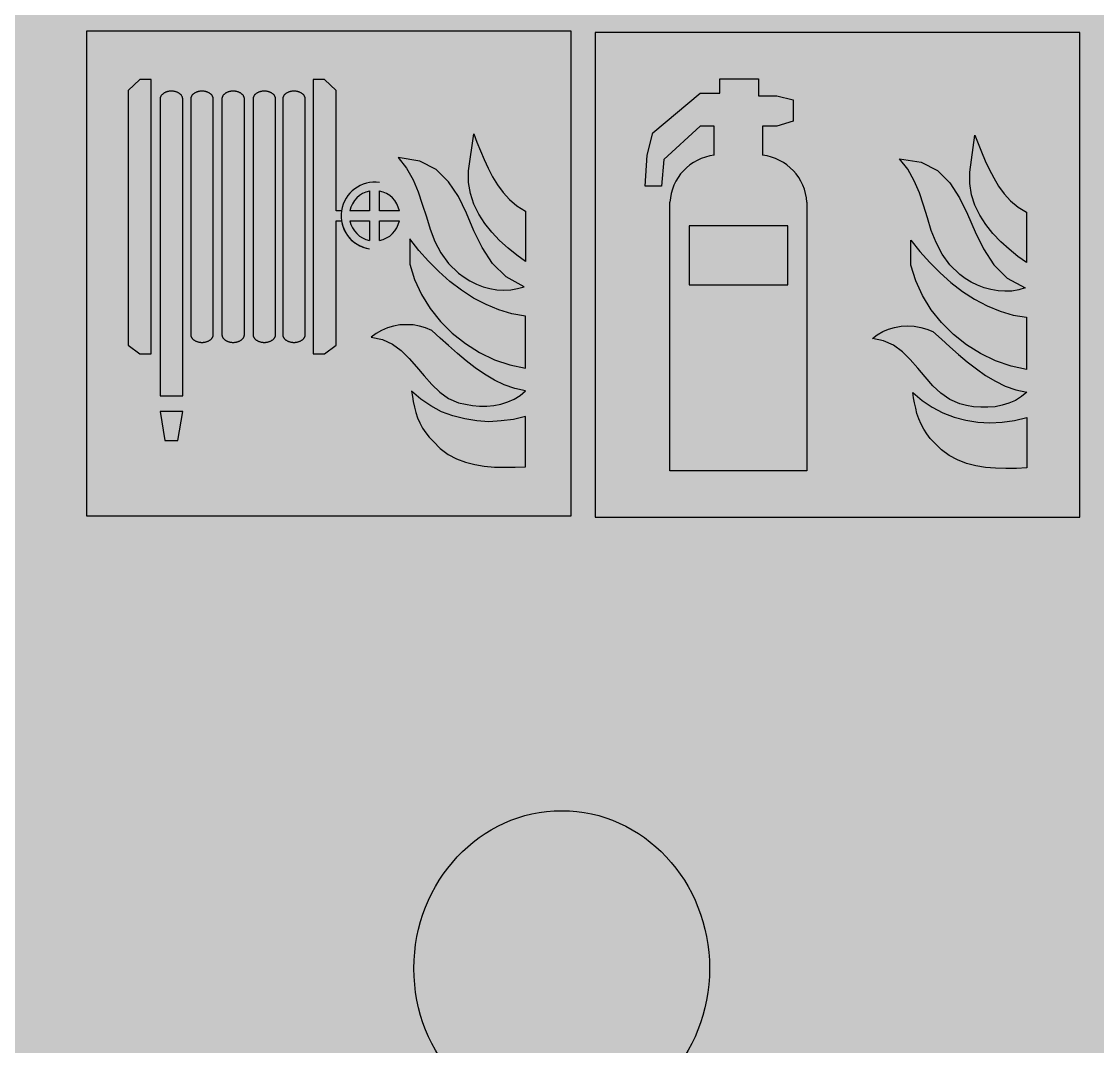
# Model space of a CAD drawing. Header units: metres. Extents: x 19 to 194, y 62 to 154.
# Drawn here: x 35.26 to 37.48, y 70.8 to 72.915 of the extents above; entities that cross this region are included whole.
import ezdxf

# ---------------------------------------------------------------- set-up
doc = ezdxf.new("R2010")
doc.units = ezdxf.units.M
doc.header["$MEASUREMENT"] = 0
doc.layers.add('ALL', color=7, linetype='Continuous')
doc.layers.add('ALL4', color=7, linetype='Continuous')

msp = doc.modelspace()

# ---------------------------------------------------------------- hatches: boundary and pattern name
at = {"layer": 'ALL4', "lineweight": 0, "true_color": 0xe6e6e6, "transparency": 33554687}
h = msp.add_hatch(color=254, dxfattribs=at)
h.dxf.hatch_style = 1
h.paths.add_polyline_path([(181.2945, 128.8704), (187.0549, 128.8704), (187.0549, 139.3912), (29.3495, 139.4008), (29.3495, 127.8507), (32.7796, 127.8507), (32.7295, 82.9907), (29.3495, 82.9907), (29.3495, 69.8204), (187.0545, 69.8204), (187.0545, 83.1151), (181.2945, 83.1151)])

# ---------------------------------------------------------------- linework, layer by layer
at = {"layer": 'ALL', "color": 1, "lineweight": 25}
for points in [[(35.3941, 71.895), (36.3941, 71.895), (36.3941, 72.895), (35.3941, 72.895)], [(37.4441, 71.8926), (37.4441, 72.8926), (36.4441, 72.8926), (36.4441, 71.8926)], [(35.5278, 72.7953), (35.5041, 72.7953), (35.4803, 72.7729), (35.4803, 72.2475), (35.5041, 72.2292), (35.5278, 72.2292)], [(35.5929, 72.755), (35.5929, 72.7558), (35.5928, 72.7566), (35.5926, 72.7574), (35.5924, 72.7582), (35.5922, 72.759), (35.5919, 72.7597), (35.5915, 72.7605), (35.5911, 72.7612), (35.5907, 72.762), (35.5901, 72.7627), (35.5896, 72.7634), (35.589, 72.7641), (35.5883, 72.7647), (35.5876, 72.7653), (35.5869, 72.7659), (35.5861, 72.7665), (35.5852, 72.7671), (35.5844, 72.7676), (35.5835, 72.7681), (35.5825, 72.7686), (35.5816, 72.769), (35.5806, 72.7694), (35.5796, 72.7697), (35.5785, 72.7701), (35.5774, 72.7703), (35.5764, 72.7706), (35.5753, 72.7708), (35.5741, 72.771), (35.573, 72.7711), (35.5719, 72.7712), (35.5707, 72.7713), (35.5696, 72.7713), (35.5685, 72.7713), (35.5673, 72.7712), (35.5662, 72.7711), (35.5651, 72.771), (35.5639, 72.7708), (35.5628, 72.7706), (35.5617, 72.7703), (35.5607, 72.7701), (35.5596, 72.7697), (35.5586, 72.7694), (35.5576, 72.769), (35.5567, 72.7686), (35.5557, 72.7681), (35.5548, 72.7676), (35.554, 72.7671), (35.5531, 72.7665), (35.5523, 72.7659), (35.5516, 72.7653), (35.5509, 72.7647), (35.5502, 72.7641), (35.5496, 72.7634), (35.5491, 72.7627), (35.5485, 72.762), (35.5481, 72.7612), (35.5477, 72.7605), (35.5473, 72.7597), (35.547, 72.759), (35.5467, 72.7582), (35.5466, 72.7574), (35.5464, 72.7566), (35.5463, 72.7558), (35.5463, 72.755), (35.5463, 72.1426), (35.5929, 72.1426)], [(35.656, 72.755), (35.656, 72.7558), (35.6559, 72.7566), (35.6557, 72.7574), (35.6555, 72.7582), (35.6553, 72.759), (35.655, 72.7597), (35.6546, 72.7605), (35.6542, 72.7612), (35.6538, 72.762), (35.6532, 72.7627), (35.6527, 72.7634), (35.6521, 72.7641), (35.6514, 72.7647), (35.6507, 72.7653), (35.65, 72.7659), (35.6492, 72.7665), (35.6483, 72.7671), (35.6475, 72.7676), (35.6466, 72.7681), (35.6456, 72.7686), (35.6447, 72.769), (35.6437, 72.7694), (35.6427, 72.7697), (35.6416, 72.7701), (35.6405, 72.7703), (35.6395, 72.7706), (35.6384, 72.7708), (35.6372, 72.771), (35.6361, 72.7711), (35.635, 72.7712), (35.6338, 72.7713), (35.6327, 72.7713), (35.6316, 72.7713), (35.6304, 72.7712), (35.6293, 72.7711), (35.6282, 72.771), (35.627, 72.7708), (35.6259, 72.7706), (35.6248, 72.7703), (35.6238, 72.7701), (35.6227, 72.7697), (35.6217, 72.7694), (35.6207, 72.769), (35.6198, 72.7686), (35.6188, 72.7681), (35.6179, 72.7676), (35.6171, 72.7671), (35.6162, 72.7665), (35.6154, 72.7659), (35.6147, 72.7653), (35.614, 72.7647), (35.6133, 72.7641), (35.6127, 72.7634), (35.6122, 72.7627), (35.6116, 72.762), (35.6112, 72.7612), (35.6108, 72.7605), (35.6104, 72.7597), (35.6101, 72.759), (35.6098, 72.7582), (35.6097, 72.7574), (35.6095, 72.7566), (35.6094, 72.7558), (35.6094, 72.755), (35.6094, 72.2693), (35.6094, 72.2685), (35.6095, 72.2677), (35.6097, 72.2669), (35.6098, 72.2661), (35.6101, 72.2653), (35.6104, 72.2645), (35.6108, 72.2638), (35.6112, 72.263), (35.6116, 72.2623), (35.6122, 72.2616), (35.6127, 72.2609), (35.6133, 72.2602), (35.614, 72.2596), (35.6147, 72.2589), (35.6154, 72.2583), (35.6162, 72.2577), (35.6171, 72.2572), (35.6179, 72.2567), (35.6188, 72.2562), (35.6198, 72.2557), (35.6207, 72.2553), (35.6217, 72.2549), (35.6227, 72.2545), (35.6238, 72.2542), (35.6248, 72.2539), (35.6259, 72.2537), (35.627, 72.2535), (35.6282, 72.2533), (35.6293, 72.2531), (35.6304, 72.253), (35.6316, 72.253), (35.6327, 72.253), (35.6338, 72.253), (35.635, 72.253), (35.6361, 72.2531), (35.6372, 72.2533), (35.6384, 72.2535), (35.6395, 72.2537), (35.6405, 72.2539), (35.6416, 72.2542), (35.6427, 72.2545), (35.6437, 72.2549), (35.6447, 72.2553), (35.6456, 72.2557), (35.6466, 72.2562), (35.6475, 72.2567), (35.6483, 72.2572), (35.6492, 72.2577), (35.65, 72.2583), (35.6507, 72.2589), (35.6514, 72.2596), (35.6521, 72.2602), (35.6527, 72.2609), (35.6532, 72.2616), (35.6538, 72.2623), (35.6542, 72.263), (35.6546, 72.2638), (35.655, 72.2645), (35.6553, 72.2653), (35.6555, 72.2661), (35.6557, 72.2669), (35.6559, 72.2677), (35.656, 72.2685), (35.656, 72.2693)], [(35.7203, 72.755), (35.7203, 72.7558), (35.7202, 72.7566), (35.72, 72.7574), (35.7198, 72.7582), (35.7196, 72.759), (35.7193, 72.7597), (35.7189, 72.7605), (35.7185, 72.7612), (35.7181, 72.762), (35.7175, 72.7627), (35.717, 72.7634), (35.7164, 72.7641), (35.7157, 72.7647), (35.715, 72.7653), (35.7143, 72.7659), (35.7135, 72.7665), (35.7126, 72.7671), (35.7118, 72.7676), (35.7109, 72.7681), (35.7099, 72.7686), (35.709, 72.769), (35.708, 72.7694), (35.707, 72.7697), (35.7059, 72.7701), (35.7048, 72.7703), (35.7038, 72.7706), (35.7027, 72.7708), (35.7015, 72.771), (35.7004, 72.7711), (35.6993, 72.7712), (35.6981, 72.7713), (35.697, 72.7713), (35.6959, 72.7713), (35.6947, 72.7712), (35.6936, 72.7711), (35.6925, 72.771), (35.6913, 72.7708), (35.6902, 72.7706), (35.6891, 72.7703), (35.6881, 72.7701), (35.687, 72.7697), (35.686, 72.7694), (35.685, 72.769), (35.6841, 72.7686), (35.6831, 72.7681), (35.6822, 72.7676), (35.6814, 72.7671), (35.6805, 72.7665), (35.6797, 72.7659), (35.679, 72.7653), (35.6783, 72.7647), (35.6776, 72.7641), (35.677, 72.7634), (35.6765, 72.7627), (35.6759, 72.762), (35.6755, 72.7612), (35.6751, 72.7605), (35.6747, 72.7597), (35.6744, 72.759), (35.6741, 72.7582), (35.674, 72.7574), (35.6738, 72.7566), (35.6737, 72.7558), (35.6737, 72.755), (35.6737, 72.2693), (35.6737, 72.2685), (35.6738, 72.2677), (35.674, 72.2669), (35.6741, 72.2661), (35.6744, 72.2653), (35.6747, 72.2645), (35.6751, 72.2638), (35.6755, 72.263), (35.6759, 72.2623), (35.6765, 72.2616), (35.677, 72.2609), (35.6776, 72.2602), (35.6783, 72.2596), (35.679, 72.2589), (35.6797, 72.2583), (35.6805, 72.2577), (35.6814, 72.2572), (35.6822, 72.2567), (35.6831, 72.2562), (35.6841, 72.2557), (35.685, 72.2553), (35.686, 72.2549), (35.687, 72.2545), (35.6881, 72.2542), (35.6891, 72.2539), (35.6902, 72.2537), (35.6913, 72.2535), (35.6925, 72.2533), (35.6936, 72.2531), (35.6947, 72.253), (35.6959, 72.253), (35.697, 72.253), (35.6981, 72.253), (35.6993, 72.253), (35.7004, 72.2531), (35.7015, 72.2533), (35.7027, 72.2535), (35.7038, 72.2537), (35.7048, 72.2539), (35.7059, 72.2542), (35.707, 72.2545), (35.708, 72.2549), (35.709, 72.2553), (35.7099, 72.2557), (35.7109, 72.2562), (35.7118, 72.2567), (35.7126, 72.2572), (35.7135, 72.2577), (35.7143, 72.2583), (35.715, 72.2589), (35.7157, 72.2596), (35.7164, 72.2602), (35.717, 72.2609), (35.7175, 72.2616), (35.7181, 72.2623), (35.7185, 72.263), (35.7189, 72.2638), (35.7193, 72.2645), (35.7196, 72.2653), (35.7198, 72.2661), (35.72, 72.2669), (35.7202, 72.2677), (35.7203, 72.2685), (35.7203, 72.2693)], [(35.7846, 72.755), (35.7846, 72.7558), (35.7845, 72.7566), (35.7843, 72.7574), (35.7841, 72.7582), (35.7839, 72.759), (35.7836, 72.7597), (35.7832, 72.7605), (35.7828, 72.7612), (35.7824, 72.762), (35.7818, 72.7627), (35.7813, 72.7634), (35.7807, 72.7641), (35.78, 72.7647), (35.7793, 72.7653), (35.7786, 72.7659), (35.7778, 72.7665), (35.7769, 72.7671), (35.7761, 72.7676), (35.7752, 72.7681), (35.7742, 72.7686), (35.7733, 72.769), (35.7723, 72.7694), (35.7713, 72.7697), (35.7702, 72.7701), (35.7691, 72.7703), (35.7681, 72.7706), (35.767, 72.7708), (35.7658, 72.771), (35.7647, 72.7711), (35.7636, 72.7712), (35.7624, 72.7713), (35.7613, 72.7713), (35.7602, 72.7713), (35.759, 72.7712), (35.7579, 72.7711), (35.7568, 72.771), (35.7556, 72.7708), (35.7545, 72.7706), (35.7534, 72.7703), (35.7524, 72.7701), (35.7513, 72.7697), (35.7503, 72.7694), (35.7493, 72.769), (35.7484, 72.7686), (35.7474, 72.7681), (35.7465, 72.7676), (35.7457, 72.7671), (35.7448, 72.7665), (35.744, 72.7659), (35.7433, 72.7653), (35.7426, 72.7647), (35.7419, 72.7641), (35.7413, 72.7634), (35.7408, 72.7627), (35.7402, 72.762), (35.7398, 72.7612), (35.7394, 72.7605), (35.739, 72.7597), (35.7387, 72.759), (35.7384, 72.7582), (35.7383, 72.7574), (35.7381, 72.7566), (35.738, 72.7558), (35.738, 72.755), (35.738, 72.2693), (35.738, 72.2685), (35.7381, 72.2677), (35.7383, 72.2669), (35.7384, 72.2661), (35.7387, 72.2653), (35.739, 72.2645), (35.7394, 72.2638), (35.7398, 72.263), (35.7402, 72.2623), (35.7408, 72.2616), (35.7413, 72.2609), (35.7419, 72.2602), (35.7426, 72.2596), (35.7433, 72.2589), (35.744, 72.2583), (35.7448, 72.2577), (35.7457, 72.2572), (35.7465, 72.2567), (35.7474, 72.2562), (35.7484, 72.2557), (35.7493, 72.2553), (35.7503, 72.2549), (35.7513, 72.2545), (35.7524, 72.2542), (35.7534, 72.2539), (35.7545, 72.2537), (35.7556, 72.2535), (35.7568, 72.2533), (35.7579, 72.2531), (35.759, 72.253), (35.7602, 72.253), (35.7613, 72.253), (35.7624, 72.253), (35.7636, 72.253), (35.7647, 72.2531), (35.7658, 72.2533), (35.767, 72.2535), (35.7681, 72.2537), (35.7691, 72.2539), (35.7702, 72.2542), (35.7713, 72.2545), (35.7723, 72.2549), (35.7733, 72.2553), (35.7742, 72.2557), (35.7752, 72.2562), (35.7761, 72.2567), (35.7769, 72.2572), (35.7778, 72.2577), (35.7786, 72.2583), (35.7793, 72.2589), (35.78, 72.2596), (35.7807, 72.2602), (35.7813, 72.2609), (35.7818, 72.2616), (35.7824, 72.2623), (35.7828, 72.263), (35.7832, 72.2638), (35.7836, 72.2645), (35.7839, 72.2653), (35.7841, 72.2661), (35.7843, 72.2669), (35.7845, 72.2677), (35.7846, 72.2685), (35.7846, 72.2693)], [(35.8458, 72.755), (35.8458, 72.7558), (35.8457, 72.7566), (35.8455, 72.7574), (35.8453, 72.7582), (35.8451, 72.759), (35.8448, 72.7597), (35.8444, 72.7605), (35.844, 72.7612), (35.8436, 72.762), (35.843, 72.7627), (35.8425, 72.7634), (35.8419, 72.7641), (35.8412, 72.7647), (35.8405, 72.7653), (35.8398, 72.7659), (35.839, 72.7665), (35.8381, 72.7671), (35.8373, 72.7676), (35.8364, 72.7681), (35.8354, 72.7686), (35.8345, 72.769), (35.8335, 72.7694), (35.8325, 72.7697), (35.8314, 72.7701), (35.8303, 72.7703), (35.8293, 72.7706), (35.8282, 72.7708), (35.827, 72.771), (35.8259, 72.7711), (35.8248, 72.7712), (35.8236, 72.7713), (35.8225, 72.7713), (35.8214, 72.7713), (35.8202, 72.7712), (35.8191, 72.7711), (35.818, 72.771), (35.8168, 72.7708), (35.8157, 72.7706), (35.8146, 72.7703), (35.8136, 72.7701), (35.8125, 72.7697), (35.8115, 72.7694), (35.8105, 72.769), (35.8096, 72.7686), (35.8086, 72.7681), (35.8077, 72.7676), (35.8069, 72.7671), (35.806, 72.7665), (35.8052, 72.7659), (35.8045, 72.7653), (35.8038, 72.7647), (35.8031, 72.7641), (35.8025, 72.7634), (35.802, 72.7627), (35.8014, 72.762), (35.801, 72.7612), (35.8006, 72.7605), (35.8002, 72.7597), (35.7999, 72.759), (35.7996, 72.7582), (35.7995, 72.7574), (35.7993, 72.7566), (35.7992, 72.7558), (35.7992, 72.755), (35.7992, 72.2693), (35.7992, 72.2685), (35.7993, 72.2677), (35.7995, 72.2669), (35.7996, 72.2661), (35.7999, 72.2653), (35.8002, 72.2645), (35.8006, 72.2638), (35.801, 72.263), (35.8014, 72.2623), (35.802, 72.2616), (35.8025, 72.2609), (35.8031, 72.2602), (35.8038, 72.2596), (35.8045, 72.2589), (35.8052, 72.2583), (35.806, 72.2577), (35.8069, 72.2572), (35.8077, 72.2567), (35.8086, 72.2562), (35.8096, 72.2557), (35.8105, 72.2553), (35.8115, 72.2549), (35.8125, 72.2545), (35.8136, 72.2542), (35.8146, 72.2539), (35.8157, 72.2537), (35.8168, 72.2535), (35.818, 72.2533), (35.8191, 72.2531), (35.8202, 72.253), (35.8214, 72.253), (35.8225, 72.253), (35.8236, 72.253), (35.8248, 72.253), (35.8259, 72.2531), (35.827, 72.2533), (35.8282, 72.2535), (35.8293, 72.2537), (35.8303, 72.2539), (35.8314, 72.2542), (35.8325, 72.2545), (35.8335, 72.2549), (35.8345, 72.2553), (35.8354, 72.2557), (35.8364, 72.2562), (35.8373, 72.2567), (35.8381, 72.2572), (35.839, 72.2577), (35.8398, 72.2583), (35.8405, 72.2589), (35.8412, 72.2596), (35.8419, 72.2602), (35.8425, 72.2609), (35.843, 72.2616), (35.8436, 72.2623), (35.844, 72.263), (35.8444, 72.2638), (35.8448, 72.2645), (35.8451, 72.2653), (35.8453, 72.2661), (35.8455, 72.2669), (35.8457, 72.2677), (35.8458, 72.2685), (35.8458, 72.2693)], [(36.3002, 72.4199), (36.2821, 72.4328), (36.2644, 72.4474), (36.2468, 72.463), (36.2307, 72.4801), (36.2161, 72.4983), (36.2037, 72.5175), (36.1933, 72.5382), (36.1865, 72.56), (36.1829, 72.5829), (36.1829, 72.6068), (36.1933, 72.6831), (36.2, 72.666), (36.2073, 72.6483), (36.2146, 72.6301), (36.2229, 72.6125), (36.2322, 72.5948), (36.2421, 72.5777), (36.254, 72.5621), (36.267, 72.5476), (36.2826, 72.5346), (36.3002, 72.5237)], [(37.3342, 72.5213), (37.3342, 72.4175), (37.3161, 72.4304), (37.2984, 72.445), (37.2808, 72.4606), (37.2647, 72.4777), (37.2501, 72.4959), (37.2377, 72.5151), (37.2273, 72.5358), (37.2205, 72.5576), (37.2169, 72.5805), (37.2169, 72.6044), (37.2273, 72.6807), (37.234, 72.6636), (37.2413, 72.6459), (37.2486, 72.6277), (37.2569, 72.6101), (37.2662, 72.5924), (37.2761, 72.5753), (37.288, 72.5597), (37.301, 72.5452), (37.3166, 72.5322), (37.3342, 72.5213)], [(36.1938, 72.4832), (36.1782, 72.5196), (36.1616, 72.5538), (36.1413, 72.5845), (36.1159, 72.6099), (36.0822, 72.627), (36.0375, 72.6343), (36.0546, 72.6125), (36.0681, 72.5886), (36.079, 72.5637), (36.0873, 72.5382), (36.0957, 72.5123), (36.1034, 72.4863), (36.1133, 72.4614), (36.1258, 72.4375), (36.1413, 72.4157), (36.1621, 72.3955), (36.1735, 72.3872), (36.1855, 72.3799), (36.199, 72.3731), (36.2125, 72.3679), (36.2265, 72.3643), (36.241, 72.3617), (36.255, 72.3607), (36.2696, 72.3612), (36.2836, 72.3638), (36.2971, 72.3679), (36.2602, 72.3882), (36.2322, 72.4157), (36.2109, 72.4484)], [(37.3312, 72.3655), (37.3177, 72.3614), (37.3037, 72.3588), (37.2891, 72.3583), (37.2751, 72.3593), (37.2606, 72.3619), (37.2466, 72.3655), (37.2331, 72.3707), (37.2196, 72.3775), (37.2076, 72.3848), (37.1962, 72.3931), (37.1754, 72.4133), (37.1599, 72.4351), (37.1474, 72.459), (37.1375, 72.4839), (37.1298, 72.5099), (37.1214, 72.5358), (37.1131, 72.5613), (37.1022, 72.5862), (37.0887, 72.6101), (37.0716, 72.6319), (37.1163, 72.6246), (37.15, 72.6075), (37.1754, 72.5821), (37.1957, 72.5514), (37.2123, 72.5172), (37.2279, 72.4808), (37.245, 72.446), (37.2663, 72.4133), (37.2943, 72.3858), (37.3312, 72.3655)], [(36.6376, 72.4936), (36.6376, 72.3717), (36.8414, 72.3717), (36.8414, 72.4936), (36.6376, 72.4936)], [(36.1928, 72.3445), (36.1678, 72.3606), (36.144, 72.3788), (36.1216, 72.399), (36.1003, 72.4203), (36.0801, 72.4426), (36.0614, 72.4665), (36.0614, 72.4146), (36.0713, 72.3824), (36.0853, 72.3518), (36.1035, 72.3227), (36.1247, 72.2962), (36.1491, 72.2718), (36.1761, 72.2505), (36.2052, 72.2323), (36.2359, 72.2173), (36.268, 72.2064), (36.3002, 72.1996), (36.3002, 72.3071), (36.2722, 72.3118), (36.2452, 72.3201), (36.2187, 72.331)], [(37.3342, 72.3047), (37.3342, 72.1972), (37.302, 72.204), (37.2699, 72.2149), (37.2392, 72.2299), (37.2101, 72.2481), (37.1831, 72.2694), (37.1587, 72.2938), (37.1375, 72.3203), (37.1193, 72.3494), (37.1053, 72.38), (37.0954, 72.4122), (37.0954, 72.4641), (37.1141, 72.4402), (37.1343, 72.4179), (37.1556, 72.3966), (37.178, 72.3764), (37.2018, 72.3582), (37.2268, 72.3421), (37.2527, 72.3286), (37.2792, 72.3177), (37.3062, 72.3094), (37.3342, 72.3047)], [(36.1414, 72.2463), (36.1243, 72.2619), (36.1066, 72.2775), (36.0941, 72.2827), (36.0817, 72.2863), (36.0682, 72.2889), (36.0547, 72.2894), (36.0412, 72.2889), (36.0277, 72.2863), (36.0152, 72.2827), (36.0033, 72.2775), (35.9919, 72.2712), (35.982, 72.2634), (36.0048, 72.2588), (36.0256, 72.2494), (36.0438, 72.2359), (36.0599, 72.2198), (36.0755, 72.2022), (36.091, 72.184), (36.1066, 72.1658), (36.1232, 72.1503), (36.1414, 72.1373), (36.1622, 72.1284), (36.1762, 72.1253), (36.1907, 72.1227), (36.2053, 72.1217), (36.2203, 72.1217), (36.2349, 72.1227), (36.2494, 72.1258), (36.2634, 72.13), (36.2769, 72.1357), (36.2894, 72.1435), (36.3003, 72.1528), (36.278, 72.1575), (36.2561, 72.1653), (36.2359, 72.1752), (36.2156, 72.1871), (36.1964, 72.2006), (36.1777, 72.2152), (36.1596, 72.2302)], [(37.3343, 72.1504), (37.3234, 72.1411), (37.3109, 72.1333), (37.2974, 72.1276), (37.2834, 72.1234), (37.2689, 72.1203), (37.2543, 72.1193), (37.2393, 72.1193), (37.2247, 72.1203), (37.2102, 72.1229), (37.1962, 72.126), (37.1754, 72.1349), (37.1572, 72.1479), (37.1406, 72.1634), (37.125, 72.1816), (37.1095, 72.1998), (37.0939, 72.2174), (37.0778, 72.2335), (37.0596, 72.247), (37.0388, 72.2564), (37.016, 72.261), (37.0259, 72.2688), (37.0373, 72.2751), (37.0492, 72.2803), (37.0617, 72.2839), (37.0752, 72.2865), (37.0887, 72.287), (37.1022, 72.2865), (37.1157, 72.2839), (37.1281, 72.2803), (37.1406, 72.2751), (37.1583, 72.2595), (37.1754, 72.2439), (37.1936, 72.2278), (37.2117, 72.2128), (37.2304, 72.1982), (37.2496, 72.1847), (37.2699, 72.1728), (37.2901, 72.1629), (37.312, 72.1551), (37.3343, 72.1504)], [(36.3003, 72.1002), (36.2754, 72.0939), (36.2499, 72.0908), (36.2245, 72.0893), (36.1996, 72.0908), (36.1747, 72.095), (36.1503, 72.1012), (36.1269, 72.11), (36.1051, 72.122), (36.0843, 72.1355), (36.0651, 72.1521), (36.0667, 72.1412), (36.0687, 72.1308), (36.0713, 72.1194), (36.0739, 72.1085), (36.0776, 72.0976), (36.0822, 72.0867), (36.0879, 72.0763), (36.0942, 72.0664), (36.1014, 72.0571), (36.1103, 72.0483), (36.1243, 72.0337), (36.1404, 72.0218), (36.1575, 72.013), (36.1762, 72.0057), (36.1954, 72.001), (36.2152, 71.9974), (36.2359, 71.9958), (36.2572, 71.9953), (36.279, 71.9953), (36.3003, 71.9963)], [(37.3343, 72.0978), (37.3343, 71.9939), (37.313, 71.9929), (37.2912, 71.9929), (37.2699, 71.9934), (37.2492, 71.995), (37.2294, 71.9986), (37.2102, 72.0033), (37.1915, 72.0106), (37.1744, 72.0194), (37.1583, 72.0313), (37.1443, 72.0459), (37.1354, 72.0547), (37.1282, 72.064), (37.1219, 72.0739), (37.1162, 72.0843), (37.1116, 72.0952), (37.1079, 72.1061), (37.1053, 72.117), (37.1027, 72.1284), (37.1007, 72.1388), (37.0991, 72.1497), (37.1183, 72.1331), (37.1391, 72.1196), (37.1609, 72.1076), (37.1843, 72.0988), (37.2087, 72.0926), (37.2336, 72.0884), (37.2585, 72.0869), (37.2839, 72.0884), (37.3094, 72.0915), (37.3343, 72.0978)], [(35.5929, 72.1103), (35.5463, 72.1103), (35.5561, 72.0507), (35.583, 72.0507)]]:
    msp.add_lwpolyline(points, close=True, dxfattribs=at)
for points in [[(35.8856, 72.7953), (35.8618, 72.7953)], [(35.8618, 72.7953), (35.8618, 72.2292)], [(35.9094, 72.7729), (35.8856, 72.7953)], [(36.7014, 72.7669), (36.7014, 72.7965)], [(36.7014, 72.7965), (36.7806, 72.7965)], [(36.7806, 72.7965), (36.7806, 72.7619)], [(35.9093, 72.5246), (35.9093, 72.7729)], [(36.563, 72.6852), (36.6603, 72.7669)], [(36.6603, 72.7669), (36.7014, 72.7669)], [(36.7806, 72.7619), (36.8185, 72.7619)], [(36.8185, 72.7619), (36.8521, 72.7534)], [(36.8521, 72.7533), (36.8521, 72.7092)], [(36.8521, 72.7092), (36.8185, 72.6992)], [(36.5509, 72.6391), (36.5629, 72.6851)], [(36.6607, 72.6992), (36.5855, 72.6305)], [(36.6895, 72.6992), (36.6608, 72.6992)], [(36.6895, 72.6392), (36.6895, 72.6992)], [(36.7895, 72.6992), (36.7895, 72.6392)], [(36.8185, 72.6992), (36.7895, 72.6992)], [(36.5474, 72.5753), (36.5509, 72.6391)], [(36.5855, 72.6305), (36.581, 72.5753)], [(36.581, 72.5753), (36.5474, 72.5753)], [(35.9784, 72.5653), (35.9784, 72.5246)], [(35.9992, 72.5246), (35.9992, 72.5653)], [(36.5981, 71.9881), (36.5981, 72.5421)], [(36.8809, 72.5421), (36.8809, 71.9881)], [(35.9204, 72.5246), (35.9093, 72.5246)], [(35.9784, 72.5246), (35.9377, 72.5246)], [(36.0399, 72.5246), (35.9992, 72.5246)], [(35.9093, 72.2475), (35.9093, 72.5038)], [(35.9093, 72.5038), (35.9204, 72.5038)], [(35.9377, 72.5038), (35.9784, 72.5038)], [(35.9784, 72.5038), (35.9784, 72.4631)], [(35.9992, 72.5038), (36.0399, 72.5038)], [(35.9992, 72.4631), (35.9992, 72.5038)], [(35.8856, 72.2292), (35.9094, 72.2475)], [(35.8618, 72.2292), (35.8856, 72.2292)], [(36.8809, 71.9881), (36.5981, 71.9881)]]:
    msp.add_lwpolyline(points, dxfattribs=at)
for centre, radius, start, end in [((36.7016, 72.5361), 0.1037, 96.7397, 176.6901), ((36.7773, 72.5361), 0.1037, 3.3099, 83.2603), ((35.9888, 72.5142), 0.0691, 81.3391, -98.6609), ((35.9888, 72.5142), 0.0691, 81.3391, 171.3391), ((35.9888, 72.5142), 0.0521, 101.5069, 168.4931), ((35.9888, 72.5142), 0.0521, 11.5069, 78.4931), ((35.9888, 72.5142), 0.0691, -171.3391, -98.6609), ((35.9888, 72.5142), 0.0521, -168.4931, -101.5069), ((35.9888, 72.5142), 0.0521, -78.4931, -11.5069)]:
    msp.add_arc(centre, radius, start, end, dxfattribs=at)
at = {"layer": 'ALL', "color": 18, "lineweight": 25, "true_color": 0x000000}
msp.add_ellipse((36.375, 70.9613), major_axis=(0, 0.3255), ratio=0.936952, dxfattribs=at)
at = {"layer": 'ALL4', "color": 1, "lineweight": 25}
for points in [[(35.3941, 71.895), (36.3941, 71.895), (36.3941, 72.895), (35.3941, 72.895)], [(37.4441, 71.8926), (37.4441, 72.8926), (36.4441, 72.8926), (36.4441, 71.8926)], [(35.5278, 72.7953), (35.5041, 72.7953), (35.4803, 72.7729), (35.4803, 72.2475), (35.5041, 72.2292), (35.5278, 72.2292)], [(35.5929, 72.755), (35.5929, 72.7558), (35.5928, 72.7566), (35.5926, 72.7574), (35.5924, 72.7582), (35.5922, 72.759), (35.5919, 72.7597), (35.5915, 72.7605), (35.5911, 72.7612), (35.5907, 72.762), (35.5901, 72.7627), (35.5896, 72.7634), (35.589, 72.7641), (35.5883, 72.7647), (35.5876, 72.7653), (35.5869, 72.7659), (35.5861, 72.7665), (35.5852, 72.7671), (35.5844, 72.7676), (35.5835, 72.7681), (35.5825, 72.7686), (35.5816, 72.769), (35.5806, 72.7694), (35.5796, 72.7697), (35.5785, 72.7701), (35.5774, 72.7703), (35.5764, 72.7706), (35.5753, 72.7708), (35.5741, 72.771), (35.573, 72.7711), (35.5719, 72.7712), (35.5707, 72.7713), (35.5696, 72.7713), (35.5685, 72.7713), (35.5673, 72.7712), (35.5662, 72.7711), (35.5651, 72.771), (35.5639, 72.7708), (35.5628, 72.7706), (35.5617, 72.7703), (35.5607, 72.7701), (35.5596, 72.7697), (35.5586, 72.7694), (35.5576, 72.769), (35.5567, 72.7686), (35.5557, 72.7681), (35.5548, 72.7676), (35.554, 72.7671), (35.5531, 72.7665), (35.5523, 72.7659), (35.5516, 72.7653), (35.5509, 72.7647), (35.5502, 72.7641), (35.5496, 72.7634), (35.5491, 72.7627), (35.5485, 72.762), (35.5481, 72.7612), (35.5477, 72.7605), (35.5473, 72.7597), (35.547, 72.759), (35.5467, 72.7582), (35.5466, 72.7574), (35.5464, 72.7566), (35.5463, 72.7558), (35.5463, 72.755), (35.5463, 72.1426), (35.5929, 72.1426)], [(35.656, 72.755), (35.656, 72.7558), (35.6559, 72.7566), (35.6557, 72.7574), (35.6555, 72.7582), (35.6553, 72.759), (35.655, 72.7597), (35.6546, 72.7605), (35.6542, 72.7612), (35.6538, 72.762), (35.6532, 72.7627), (35.6527, 72.7634), (35.6521, 72.7641), (35.6514, 72.7647), (35.6507, 72.7653), (35.65, 72.7659), (35.6492, 72.7665), (35.6483, 72.7671), (35.6475, 72.7676), (35.6466, 72.7681), (35.6456, 72.7686), (35.6447, 72.769), (35.6437, 72.7694), (35.6427, 72.7697), (35.6416, 72.7701), (35.6405, 72.7703), (35.6395, 72.7706), (35.6384, 72.7708), (35.6372, 72.771), (35.6361, 72.7711), (35.635, 72.7712), (35.6338, 72.7713), (35.6327, 72.7713), (35.6316, 72.7713), (35.6304, 72.7712), (35.6293, 72.7711), (35.6282, 72.771), (35.627, 72.7708), (35.6259, 72.7706), (35.6248, 72.7703), (35.6238, 72.7701), (35.6227, 72.7697), (35.6217, 72.7694), (35.6207, 72.769), (35.6198, 72.7686), (35.6188, 72.7681), (35.6179, 72.7676), (35.6171, 72.7671), (35.6162, 72.7665), (35.6154, 72.7659), (35.6147, 72.7653), (35.614, 72.7647), (35.6133, 72.7641), (35.6127, 72.7634), (35.6122, 72.7627), (35.6116, 72.762), (35.6112, 72.7612), (35.6108, 72.7605), (35.6104, 72.7597), (35.6101, 72.759), (35.6098, 72.7582), (35.6097, 72.7574), (35.6095, 72.7566), (35.6094, 72.7558), (35.6094, 72.755), (35.6094, 72.2693), (35.6094, 72.2685), (35.6095, 72.2677), (35.6097, 72.2669), (35.6098, 72.2661), (35.6101, 72.2653), (35.6104, 72.2645), (35.6108, 72.2638), (35.6112, 72.263), (35.6116, 72.2623), (35.6122, 72.2616), (35.6127, 72.2609), (35.6133, 72.2602), (35.614, 72.2596), (35.6147, 72.2589), (35.6154, 72.2583), (35.6162, 72.2577), (35.6171, 72.2572), (35.6179, 72.2567), (35.6188, 72.2562), (35.6198, 72.2557), (35.6207, 72.2553), (35.6217, 72.2549), (35.6227, 72.2545), (35.6238, 72.2542), (35.6248, 72.2539), (35.6259, 72.2537), (35.627, 72.2535), (35.6282, 72.2533), (35.6293, 72.2531), (35.6304, 72.253), (35.6316, 72.253), (35.6327, 72.253), (35.6338, 72.253), (35.635, 72.253), (35.6361, 72.2531), (35.6372, 72.2533), (35.6384, 72.2535), (35.6395, 72.2537), (35.6405, 72.2539), (35.6416, 72.2542), (35.6427, 72.2545), (35.6437, 72.2549), (35.6447, 72.2553), (35.6456, 72.2557), (35.6466, 72.2562), (35.6475, 72.2567), (35.6483, 72.2572), (35.6492, 72.2577), (35.65, 72.2583), (35.6507, 72.2589), (35.6514, 72.2596), (35.6521, 72.2602), (35.6527, 72.2609), (35.6532, 72.2616), (35.6538, 72.2623), (35.6542, 72.263), (35.6546, 72.2638), (35.655, 72.2645), (35.6553, 72.2653), (35.6555, 72.2661), (35.6557, 72.2669), (35.6559, 72.2677), (35.656, 72.2685), (35.656, 72.2693)], [(35.7203, 72.755), (35.7203, 72.7558), (35.7202, 72.7566), (35.72, 72.7574), (35.7198, 72.7582), (35.7196, 72.759), (35.7193, 72.7597), (35.7189, 72.7605), (35.7185, 72.7612), (35.7181, 72.762), (35.7175, 72.7627), (35.717, 72.7634), (35.7164, 72.7641), (35.7157, 72.7647), (35.715, 72.7653), (35.7143, 72.7659), (35.7135, 72.7665), (35.7126, 72.7671), (35.7118, 72.7676), (35.7109, 72.7681), (35.7099, 72.7686), (35.709, 72.769), (35.708, 72.7694), (35.707, 72.7697), (35.7059, 72.7701), (35.7048, 72.7703), (35.7038, 72.7706), (35.7027, 72.7708), (35.7015, 72.771), (35.7004, 72.7711), (35.6993, 72.7712), (35.6981, 72.7713), (35.697, 72.7713), (35.6959, 72.7713), (35.6947, 72.7712), (35.6936, 72.7711), (35.6925, 72.771), (35.6913, 72.7708), (35.6902, 72.7706), (35.6891, 72.7703), (35.6881, 72.7701), (35.687, 72.7697), (35.686, 72.7694), (35.685, 72.769), (35.6841, 72.7686), (35.6831, 72.7681), (35.6822, 72.7676), (35.6814, 72.7671), (35.6805, 72.7665), (35.6797, 72.7659), (35.679, 72.7653), (35.6783, 72.7647), (35.6776, 72.7641), (35.677, 72.7634), (35.6765, 72.7627), (35.6759, 72.762), (35.6755, 72.7612), (35.6751, 72.7605), (35.6747, 72.7597), (35.6744, 72.759), (35.6741, 72.7582), (35.674, 72.7574), (35.6738, 72.7566), (35.6737, 72.7558), (35.6737, 72.755), (35.6737, 72.2693), (35.6737, 72.2685), (35.6738, 72.2677), (35.674, 72.2669), (35.6741, 72.2661), (35.6744, 72.2653), (35.6747, 72.2645), (35.6751, 72.2638), (35.6755, 72.263), (35.6759, 72.2623), (35.6765, 72.2616), (35.677, 72.2609), (35.6776, 72.2602), (35.6783, 72.2596), (35.679, 72.2589), (35.6797, 72.2583), (35.6805, 72.2577), (35.6814, 72.2572), (35.6822, 72.2567), (35.6831, 72.2562), (35.6841, 72.2557), (35.685, 72.2553), (35.686, 72.2549), (35.687, 72.2545), (35.6881, 72.2542), (35.6891, 72.2539), (35.6902, 72.2537), (35.6913, 72.2535), (35.6925, 72.2533), (35.6936, 72.2531), (35.6947, 72.253), (35.6959, 72.253), (35.697, 72.253), (35.6981, 72.253), (35.6993, 72.253), (35.7004, 72.2531), (35.7015, 72.2533), (35.7027, 72.2535), (35.7038, 72.2537), (35.7048, 72.2539), (35.7059, 72.2542), (35.707, 72.2545), (35.708, 72.2549), (35.709, 72.2553), (35.7099, 72.2557), (35.7109, 72.2562), (35.7118, 72.2567), (35.7126, 72.2572), (35.7135, 72.2577), (35.7143, 72.2583), (35.715, 72.2589), (35.7157, 72.2596), (35.7164, 72.2602), (35.717, 72.2609), (35.7175, 72.2616), (35.7181, 72.2623), (35.7185, 72.263), (35.7189, 72.2638), (35.7193, 72.2645), (35.7196, 72.2653), (35.7198, 72.2661), (35.72, 72.2669), (35.7202, 72.2677), (35.7203, 72.2685), (35.7203, 72.2693)], [(35.7846, 72.755), (35.7846, 72.7558), (35.7845, 72.7566), (35.7843, 72.7574), (35.7841, 72.7582), (35.7839, 72.759), (35.7836, 72.7597), (35.7832, 72.7605), (35.7828, 72.7612), (35.7824, 72.762), (35.7818, 72.7627), (35.7813, 72.7634), (35.7807, 72.7641), (35.78, 72.7647), (35.7793, 72.7653), (35.7786, 72.7659), (35.7778, 72.7665), (35.7769, 72.7671), (35.7761, 72.7676), (35.7752, 72.7681), (35.7742, 72.7686), (35.7733, 72.769), (35.7723, 72.7694), (35.7713, 72.7697), (35.7702, 72.7701), (35.7691, 72.7703), (35.7681, 72.7706), (35.767, 72.7708), (35.7658, 72.771), (35.7647, 72.7711), (35.7636, 72.7712), (35.7624, 72.7713), (35.7613, 72.7713), (35.7602, 72.7713), (35.759, 72.7712), (35.7579, 72.7711), (35.7568, 72.771), (35.7556, 72.7708), (35.7545, 72.7706), (35.7534, 72.7703), (35.7524, 72.7701), (35.7513, 72.7697), (35.7503, 72.7694), (35.7493, 72.769), (35.7484, 72.7686), (35.7474, 72.7681), (35.7465, 72.7676), (35.7457, 72.7671), (35.7448, 72.7665), (35.744, 72.7659), (35.7433, 72.7653), (35.7426, 72.7647), (35.7419, 72.7641), (35.7413, 72.7634), (35.7408, 72.7627), (35.7402, 72.762), (35.7398, 72.7612), (35.7394, 72.7605), (35.739, 72.7597), (35.7387, 72.759), (35.7384, 72.7582), (35.7383, 72.7574), (35.7381, 72.7566), (35.738, 72.7558), (35.738, 72.755), (35.738, 72.2693), (35.738, 72.2685), (35.7381, 72.2677), (35.7383, 72.2669), (35.7384, 72.2661), (35.7387, 72.2653), (35.739, 72.2645), (35.7394, 72.2638), (35.7398, 72.263), (35.7402, 72.2623), (35.7408, 72.2616), (35.7413, 72.2609), (35.7419, 72.2602), (35.7426, 72.2596), (35.7433, 72.2589), (35.744, 72.2583), (35.7448, 72.2577), (35.7457, 72.2572), (35.7465, 72.2567), (35.7474, 72.2562), (35.7484, 72.2557), (35.7493, 72.2553), (35.7503, 72.2549), (35.7513, 72.2545), (35.7524, 72.2542), (35.7534, 72.2539), (35.7545, 72.2537), (35.7556, 72.2535), (35.7568, 72.2533), (35.7579, 72.2531), (35.759, 72.253), (35.7602, 72.253), (35.7613, 72.253), (35.7624, 72.253), (35.7636, 72.253), (35.7647, 72.2531), (35.7658, 72.2533), (35.767, 72.2535), (35.7681, 72.2537), (35.7691, 72.2539), (35.7702, 72.2542), (35.7713, 72.2545), (35.7723, 72.2549), (35.7733, 72.2553), (35.7742, 72.2557), (35.7752, 72.2562), (35.7761, 72.2567), (35.7769, 72.2572), (35.7778, 72.2577), (35.7786, 72.2583), (35.7793, 72.2589), (35.78, 72.2596), (35.7807, 72.2602), (35.7813, 72.2609), (35.7818, 72.2616), (35.7824, 72.2623), (35.7828, 72.263), (35.7832, 72.2638), (35.7836, 72.2645), (35.7839, 72.2653), (35.7841, 72.2661), (35.7843, 72.2669), (35.7845, 72.2677), (35.7846, 72.2685), (35.7846, 72.2693)], [(35.8458, 72.755), (35.8458, 72.7558), (35.8457, 72.7566), (35.8455, 72.7574), (35.8453, 72.7582), (35.8451, 72.759), (35.8448, 72.7597), (35.8444, 72.7605), (35.844, 72.7612), (35.8436, 72.762), (35.843, 72.7627), (35.8425, 72.7634), (35.8419, 72.7641), (35.8412, 72.7647), (35.8405, 72.7653), (35.8398, 72.7659), (35.839, 72.7665), (35.8381, 72.7671), (35.8373, 72.7676), (35.8364, 72.7681), (35.8354, 72.7686), (35.8345, 72.769), (35.8335, 72.7694), (35.8325, 72.7697), (35.8314, 72.7701), (35.8303, 72.7703), (35.8293, 72.7706), (35.8282, 72.7708), (35.827, 72.771), (35.8259, 72.7711), (35.8248, 72.7712), (35.8236, 72.7713), (35.8225, 72.7713), (35.8214, 72.7713), (35.8202, 72.7712), (35.8191, 72.7711), (35.818, 72.771), (35.8168, 72.7708), (35.8157, 72.7706), (35.8146, 72.7703), (35.8136, 72.7701), (35.8125, 72.7697), (35.8115, 72.7694), (35.8105, 72.769), (35.8096, 72.7686), (35.8086, 72.7681), (35.8077, 72.7676), (35.8069, 72.7671), (35.806, 72.7665), (35.8052, 72.7659), (35.8045, 72.7653), (35.8038, 72.7647), (35.8031, 72.7641), (35.8025, 72.7634), (35.802, 72.7627), (35.8014, 72.762), (35.801, 72.7612), (35.8006, 72.7605), (35.8002, 72.7597), (35.7999, 72.759), (35.7996, 72.7582), (35.7995, 72.7574), (35.7993, 72.7566), (35.7992, 72.7558), (35.7992, 72.755), (35.7992, 72.2693), (35.7992, 72.2685), (35.7993, 72.2677), (35.7995, 72.2669), (35.7996, 72.2661), (35.7999, 72.2653), (35.8002, 72.2645), (35.8006, 72.2638), (35.801, 72.263), (35.8014, 72.2623), (35.802, 72.2616), (35.8025, 72.2609), (35.8031, 72.2602), (35.8038, 72.2596), (35.8045, 72.2589), (35.8052, 72.2583), (35.806, 72.2577), (35.8069, 72.2572), (35.8077, 72.2567), (35.8086, 72.2562), (35.8096, 72.2557), (35.8105, 72.2553), (35.8115, 72.2549), (35.8125, 72.2545), (35.8136, 72.2542), (35.8146, 72.2539), (35.8157, 72.2537), (35.8168, 72.2535), (35.818, 72.2533), (35.8191, 72.2531), (35.8202, 72.253), (35.8214, 72.253), (35.8225, 72.253), (35.8236, 72.253), (35.8248, 72.253), (35.8259, 72.2531), (35.827, 72.2533), (35.8282, 72.2535), (35.8293, 72.2537), (35.8303, 72.2539), (35.8314, 72.2542), (35.8325, 72.2545), (35.8335, 72.2549), (35.8345, 72.2553), (35.8354, 72.2557), (35.8364, 72.2562), (35.8373, 72.2567), (35.8381, 72.2572), (35.839, 72.2577), (35.8398, 72.2583), (35.8405, 72.2589), (35.8412, 72.2596), (35.8419, 72.2602), (35.8425, 72.2609), (35.843, 72.2616), (35.8436, 72.2623), (35.844, 72.263), (35.8444, 72.2638), (35.8448, 72.2645), (35.8451, 72.2653), (35.8453, 72.2661), (35.8455, 72.2669), (35.8457, 72.2677), (35.8458, 72.2685), (35.8458, 72.2693)], [(36.3002, 72.4199), (36.2821, 72.4328), (36.2644, 72.4474), (36.2468, 72.463), (36.2307, 72.4801), (36.2161, 72.4983), (36.2037, 72.5175), (36.1933, 72.5382), (36.1865, 72.56), (36.1829, 72.5829), (36.1829, 72.6068), (36.1933, 72.6831), (36.2, 72.666), (36.2073, 72.6483), (36.2146, 72.6301), (36.2229, 72.6125), (36.2322, 72.5948), (36.2421, 72.5777), (36.254, 72.5621), (36.267, 72.5476), (36.2826, 72.5346), (36.3002, 72.5237)], [(37.3342, 72.5213), (37.3342, 72.4175), (37.3161, 72.4304), (37.2984, 72.445), (37.2808, 72.4606), (37.2647, 72.4777), (37.2501, 72.4959), (37.2377, 72.5151), (37.2273, 72.5358), (37.2205, 72.5576), (37.2169, 72.5805), (37.2169, 72.6044), (37.2273, 72.6807), (37.234, 72.6636), (37.2413, 72.6459), (37.2486, 72.6277), (37.2569, 72.6101), (37.2662, 72.5924), (37.2761, 72.5753), (37.288, 72.5597), (37.301, 72.5452), (37.3166, 72.5322), (37.3342, 72.5213)], [(36.1938, 72.4832), (36.1782, 72.5196), (36.1616, 72.5538), (36.1413, 72.5845), (36.1159, 72.6099), (36.0822, 72.627), (36.0375, 72.6343), (36.0546, 72.6125), (36.0681, 72.5886), (36.079, 72.5637), (36.0873, 72.5382), (36.0957, 72.5123), (36.1034, 72.4863), (36.1133, 72.4614), (36.1258, 72.4375), (36.1413, 72.4157), (36.1621, 72.3955), (36.1735, 72.3872), (36.1855, 72.3799), (36.199, 72.3731), (36.2125, 72.3679), (36.2265, 72.3643), (36.241, 72.3617), (36.255, 72.3607), (36.2696, 72.3612), (36.2836, 72.3638), (36.2971, 72.3679), (36.2602, 72.3882), (36.2322, 72.4157), (36.2109, 72.4484)], [(37.3312, 72.3655), (37.3177, 72.3614), (37.3037, 72.3588), (37.2891, 72.3583), (37.2751, 72.3593), (37.2606, 72.3619), (37.2466, 72.3655), (37.2331, 72.3707), (37.2196, 72.3775), (37.2076, 72.3848), (37.1962, 72.3931), (37.1754, 72.4133), (37.1599, 72.4351), (37.1474, 72.459), (37.1375, 72.4839), (37.1298, 72.5099), (37.1214, 72.5358), (37.1131, 72.5613), (37.1022, 72.5862), (37.0887, 72.6101), (37.0716, 72.6319), (37.1163, 72.6246), (37.15, 72.6075), (37.1754, 72.5821), (37.1957, 72.5514), (37.2123, 72.5172), (37.2279, 72.4808), (37.245, 72.446), (37.2663, 72.4133), (37.2943, 72.3858), (37.3312, 72.3655)], [(36.6376, 72.4936), (36.6376, 72.3717), (36.8414, 72.3717), (36.8414, 72.4936), (36.6376, 72.4936)], [(36.1928, 72.3445), (36.1678, 72.3606), (36.144, 72.3788), (36.1216, 72.399), (36.1003, 72.4203), (36.0801, 72.4426), (36.0614, 72.4665), (36.0614, 72.4146), (36.0713, 72.3824), (36.0853, 72.3518), (36.1035, 72.3227), (36.1247, 72.2962), (36.1491, 72.2718), (36.1761, 72.2505), (36.2052, 72.2323), (36.2359, 72.2173), (36.268, 72.2064), (36.3002, 72.1996), (36.3002, 72.3071), (36.2722, 72.3118), (36.2452, 72.3201), (36.2187, 72.331)], [(37.3342, 72.3047), (37.3342, 72.1972), (37.302, 72.204), (37.2699, 72.2149), (37.2392, 72.2299), (37.2101, 72.2481), (37.1831, 72.2694), (37.1587, 72.2938), (37.1375, 72.3203), (37.1193, 72.3494), (37.1053, 72.38), (37.0954, 72.4122), (37.0954, 72.4641), (37.1141, 72.4402), (37.1343, 72.4179), (37.1556, 72.3966), (37.178, 72.3764), (37.2018, 72.3582), (37.2268, 72.3421), (37.2527, 72.3286), (37.2792, 72.3177), (37.3062, 72.3094), (37.3342, 72.3047)], [(36.1414, 72.2463), (36.1243, 72.2619), (36.1066, 72.2775), (36.0941, 72.2827), (36.0817, 72.2863), (36.0682, 72.2889), (36.0547, 72.2894), (36.0412, 72.2889), (36.0277, 72.2863), (36.0152, 72.2827), (36.0033, 72.2775), (35.9919, 72.2712), (35.982, 72.2634), (36.0048, 72.2588), (36.0256, 72.2494), (36.0438, 72.2359), (36.0599, 72.2198), (36.0755, 72.2022), (36.091, 72.184), (36.1066, 72.1658), (36.1232, 72.1503), (36.1414, 72.1373), (36.1622, 72.1284), (36.1762, 72.1253), (36.1907, 72.1227), (36.2053, 72.1217), (36.2203, 72.1217), (36.2349, 72.1227), (36.2494, 72.1258), (36.2634, 72.13), (36.2769, 72.1357), (36.2894, 72.1435), (36.3003, 72.1528), (36.278, 72.1575), (36.2561, 72.1653), (36.2359, 72.1752), (36.2156, 72.1871), (36.1964, 72.2006), (36.1777, 72.2152), (36.1596, 72.2302)], [(37.3343, 72.1504), (37.3234, 72.1411), (37.3109, 72.1333), (37.2974, 72.1276), (37.2834, 72.1234), (37.2689, 72.1203), (37.2543, 72.1193), (37.2393, 72.1193), (37.2247, 72.1203), (37.2102, 72.1229), (37.1962, 72.126), (37.1754, 72.1349), (37.1572, 72.1479), (37.1406, 72.1634), (37.125, 72.1816), (37.1095, 72.1998), (37.0939, 72.2174), (37.0778, 72.2335), (37.0596, 72.247), (37.0388, 72.2564), (37.016, 72.261), (37.0259, 72.2688), (37.0373, 72.2751), (37.0492, 72.2803), (37.0617, 72.2839), (37.0752, 72.2865), (37.0887, 72.287), (37.1022, 72.2865), (37.1157, 72.2839), (37.1281, 72.2803), (37.1406, 72.2751), (37.1583, 72.2595), (37.1754, 72.2439), (37.1936, 72.2278), (37.2117, 72.2128), (37.2304, 72.1982), (37.2496, 72.1847), (37.2699, 72.1728), (37.2901, 72.1629), (37.312, 72.1551), (37.3343, 72.1504)], [(36.3003, 72.1002), (36.2754, 72.0939), (36.2499, 72.0908), (36.2245, 72.0893), (36.1996, 72.0908), (36.1747, 72.095), (36.1503, 72.1012), (36.1269, 72.11), (36.1051, 72.122), (36.0843, 72.1355), (36.0651, 72.1521), (36.0667, 72.1412), (36.0687, 72.1308), (36.0713, 72.1194), (36.0739, 72.1085), (36.0776, 72.0976), (36.0822, 72.0867), (36.0879, 72.0763), (36.0942, 72.0664), (36.1014, 72.0571), (36.1103, 72.0483), (36.1243, 72.0337), (36.1404, 72.0218), (36.1575, 72.013), (36.1762, 72.0057), (36.1954, 72.001), (36.2152, 71.9974), (36.2359, 71.9958), (36.2572, 71.9953), (36.279, 71.9953), (36.3003, 71.9963)], [(37.3343, 72.0978), (37.3343, 71.9939), (37.313, 71.9929), (37.2912, 71.9929), (37.2699, 71.9934), (37.2492, 71.995), (37.2294, 71.9986), (37.2102, 72.0033), (37.1915, 72.0106), (37.1744, 72.0194), (37.1583, 72.0313), (37.1443, 72.0459), (37.1354, 72.0547), (37.1282, 72.064), (37.1219, 72.0739), (37.1162, 72.0843), (37.1116, 72.0952), (37.1079, 72.1061), (37.1053, 72.117), (37.1027, 72.1284), (37.1007, 72.1388), (37.0991, 72.1497), (37.1183, 72.1331), (37.1391, 72.1196), (37.1609, 72.1076), (37.1843, 72.0988), (37.2087, 72.0926), (37.2336, 72.0884), (37.2585, 72.0869), (37.2839, 72.0884), (37.3094, 72.0915), (37.3343, 72.0978)], [(35.5929, 72.1103), (35.5463, 72.1103), (35.5561, 72.0507), (35.583, 72.0507)]]:
    msp.add_lwpolyline(points, close=True, dxfattribs=at)
for points in [[(35.8856, 72.7953), (35.8618, 72.7953)], [(35.8618, 72.7953), (35.8618, 72.2292)], [(35.9094, 72.7729), (35.8856, 72.7953)], [(36.7014, 72.7669), (36.7014, 72.7965)], [(36.7014, 72.7965), (36.7806, 72.7965)], [(36.7806, 72.7965), (36.7806, 72.7619)], [(35.9093, 72.5246), (35.9093, 72.7729)], [(36.563, 72.6852), (36.6603, 72.7669)], [(36.6603, 72.7669), (36.7014, 72.7669)], [(36.7806, 72.7619), (36.8185, 72.7619)], [(36.8185, 72.7619), (36.8521, 72.7534)], [(36.8521, 72.7533), (36.8521, 72.7092)], [(36.8521, 72.7092), (36.8185, 72.6992)], [(36.5509, 72.6391), (36.5629, 72.6851)], [(36.6607, 72.6992), (36.5855, 72.6305)], [(36.6895, 72.6992), (36.6608, 72.6992)], [(36.6895, 72.6392), (36.6895, 72.6992)], [(36.7895, 72.6992), (36.7895, 72.6392)], [(36.8185, 72.6992), (36.7895, 72.6992)], [(36.5474, 72.5753), (36.5509, 72.6391)], [(36.5855, 72.6305), (36.581, 72.5753)], [(36.581, 72.5753), (36.5474, 72.5753)], [(35.9784, 72.5653), (35.9784, 72.5246)], [(35.9992, 72.5246), (35.9992, 72.5653)], [(36.5981, 71.9881), (36.5981, 72.5421)], [(36.8809, 72.5421), (36.8809, 71.9881)], [(35.9204, 72.5246), (35.9093, 72.5246)], [(35.9784, 72.5246), (35.9377, 72.5246)], [(36.0399, 72.5246), (35.9992, 72.5246)], [(35.9093, 72.2475), (35.9093, 72.5038)], [(35.9093, 72.5038), (35.9204, 72.5038)], [(35.9377, 72.5038), (35.9784, 72.5038)], [(35.9784, 72.5038), (35.9784, 72.4631)], [(35.9992, 72.5038), (36.0399, 72.5038)], [(35.9992, 72.4631), (35.9992, 72.5038)], [(35.8856, 72.2292), (35.9094, 72.2475)], [(35.8618, 72.2292), (35.8856, 72.2292)], [(36.8809, 71.9881), (36.5981, 71.9881)]]:
    msp.add_lwpolyline(points, dxfattribs=at)
for centre, radius, start, end in [((36.7016, 72.5361), 0.1037, 96.7397, 176.6901), ((36.7773, 72.5361), 0.1037, 3.3099, 83.2603), ((35.9888, 72.5142), 0.0691, 81.3391, -98.6609), ((35.9888, 72.5142), 0.0691, 81.3391, 171.3391), ((35.9888, 72.5142), 0.0521, 101.5069, 168.4931), ((35.9888, 72.5142), 0.0521, 11.5069, 78.4931), ((35.9888, 72.5142), 0.0691, -171.3391, -98.6609), ((35.9888, 72.5142), 0.0521, -168.4931, -101.5069), ((35.9888, 72.5142), 0.0521, -78.4931, -11.5069)]:
    msp.add_arc(centre, radius, start, end, dxfattribs=at)
at = {"layer": 'ALL4', "color": 18, "lineweight": 25, "true_color": 0x000000}
msp.add_ellipse((36.375, 70.9613), major_axis=(0, 0.3255), ratio=0.936952, dxfattribs=at)

doc.saveas('drawing.dxf')
